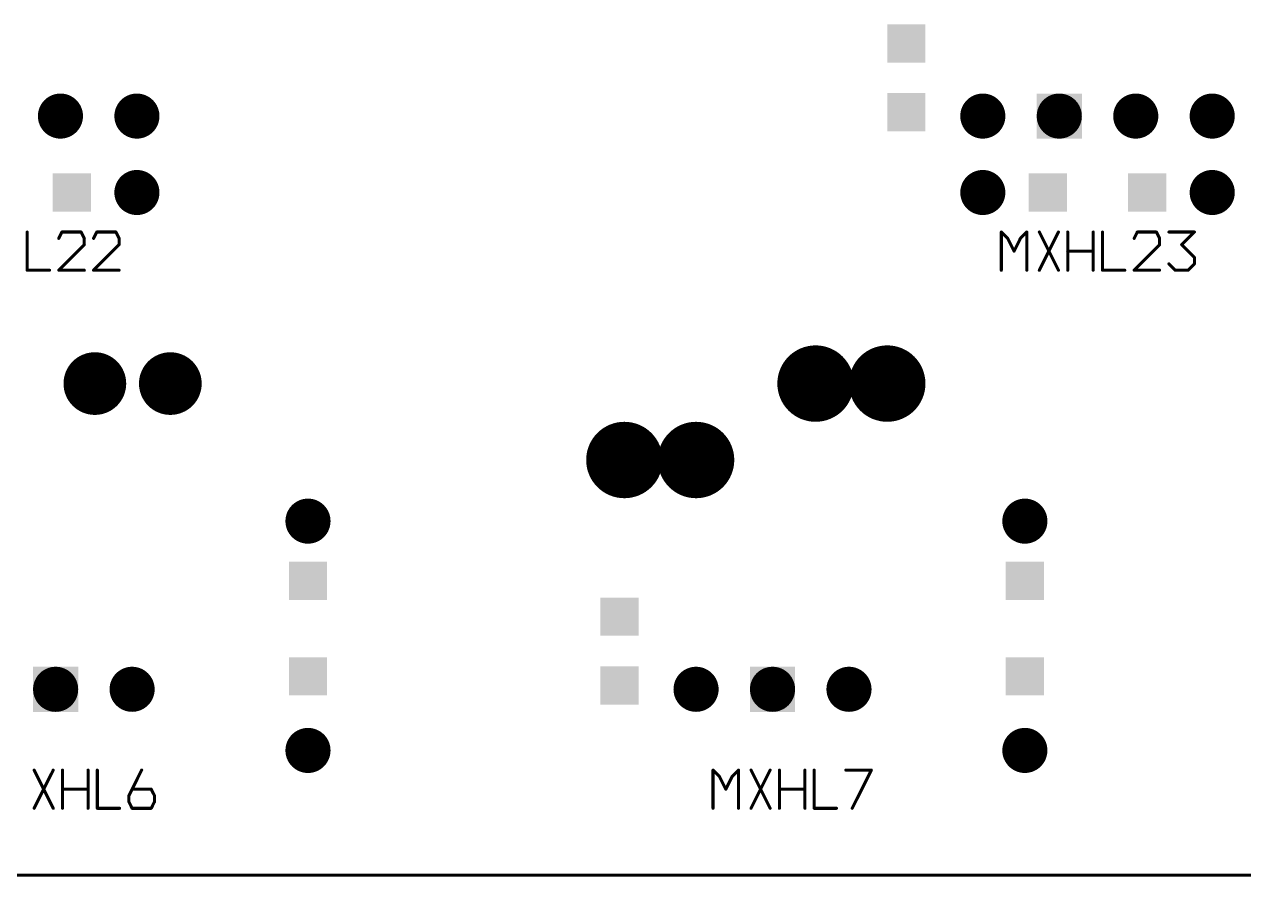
# Model space of a CAD drawing. Header units: millimetres. Extents: x 451 to 799, y 260 to 388.
# Drawn here: x 674.99 to 715.48, y 259.67 to 287.99 of the extents above; entities that cross this region are included whole.
import ezdxf

# ---------------------------------------------------------------- set-up
doc = ezdxf.new("R2010")
doc.units = ezdxf.units.MM
for name, color, linetype in [('3_A_', 4, 'Continuous'), ('4_A_', 54, 'Continuous'), ('5_A_', 7, 'Continuous'), ('8_A_', 3, 'Continuous')]:
    doc.layers.add(name, color=color, linetype=linetype)

# ---------------------------------------------------------------- blocks, each defined once
blk = doc.blocks.new('D23ROUND2_54X2_54')
blk.add_lwpolyline([(0.635, 0, 1.27, 1.27, 1), (-0.635, 0, 1.27, 1.27, 1), (0.635, 0, 1.27, 1.27, 0)], format="xyseb")
blk = doc.blocks.new('D24ROUND1_4986X1_4986')
blk.add_lwpolyline([(0.37465, 0, 0.7493, 0.7493, 1), (-0.37465, 0, 0.7493, 0.7493, 1), (0.37465, 0, 0.7493, 0.7493, 0)], format="xyseb")
blk = doc.blocks.new('D26ROUND2_0828X2_0828')
blk.add_lwpolyline([(0.5207, 0, 1.0414, 1.0414, 1), (-0.5207, 0, 1.0414, 1.0414, 1), (0.5207, 0, 1.0414, 1.0414, 0)], format="xyseb")
blk = doc.blocks.new('D16SQUARE1_27X1_27')
blk.add_solid([(-0.635, -0.635), (0.635, -0.635), (-0.635, 0.635), (0.635, 0.635)])
blk = doc.blocks.new('D41SQUARE1_4986X1_4986')
blk.add_solid([(-0.7493, -0.7493), (0.7493, -0.7493), (-0.7493, 0.7493), (0.7493, 0.7493)])

msp = doc.modelspace()

# ---------------------------------------------------------------- linework, layer by layer
at = {"layer": '5_A_'}
for points in [[(675.078, 279.822, 0.102, 0.102, 0), (675.078, 281.092, 0.102, 0.102, 0)], [(676.233, 281.092, 0.102, 0.102, 0), (676.127, 280.881, 0.102, 0.102, 0)], [(676.868, 281.092, 0.102, 0.102, 0), (676.233, 281.092, 0.102, 0.102, 0)], [(676.975, 280.881, 0.102, 0.102, 0), (676.868, 281.092, 0.102, 0.102, 0)], [(677.389, 281.092, 0.102, 0.102, 0), (677.282, 280.881, 0.102, 0.102, 0)], [(678.024, 281.092, 0.102, 0.102, 0), (677.389, 281.092, 0.102, 0.102, 0)], [(678.131, 280.881, 0.102, 0.102, 0), (678.024, 281.092, 0.102, 0.102, 0)], [(707.646, 280.881, 0.102, 0.102, 0), (707.435, 281.092, 0.102, 0.102, 0)], [(707.435, 281.092, 0.102, 0.102, 0), (707.435, 279.822, 0.102, 0.102, 0)], [(708.281, 281.092, 0.102, 0.102, 0), (708.07, 280.881, 0.102, 0.102, 0)], [(708.281, 279.822, 0.102, 0.102, 0), (708.281, 281.092, 0.102, 0.102, 0)], [(709.332, 279.822, 0.102, 0.102, 0), (708.697, 281.092, 0.102, 0.102, 0)], [(709.332, 281.092, 0.102, 0.102, 0), (708.697, 279.822, 0.102, 0.102, 0)], [(709.64, 279.822, 0.102, 0.102, 0), (709.64, 281.092, 0.102, 0.102, 0)], [(710.488, 279.822, 0.102, 0.102, 0), (710.488, 281.092, 0.102, 0.102, 0)], [(710.795, 279.822, 0.102, 0.102, 0), (710.795, 281.092, 0.102, 0.102, 0)], [(711.951, 281.092, 0.102, 0.102, 0), (711.847, 280.881, 0.102, 0.102, 0)], [(712.586, 281.092, 0.102, 0.102, 0), (711.951, 281.092, 0.102, 0.102, 0)], [(712.693, 280.881, 0.102, 0.102, 0), (712.586, 281.092, 0.102, 0.102, 0)], [(713.848, 281.092, 0.102, 0.102, 0), (713.002, 281.092, 0.102, 0.102, 0)], [(713.424, 280.67, 0.102, 0.102, 0), (713.848, 281.092, 0.102, 0.102, 0)], [(676.127, 279.822, 0.102, 0.102, 0), (676.975, 280.67, 0.102, 0.102, 0)], [(676.975, 280.67, 0.102, 0.102, 0), (676.975, 280.881, 0.102, 0.102, 0)], [(677.282, 279.822, 0.102, 0.102, 0), (678.131, 280.67, 0.102, 0.102, 0)], [(678.131, 280.67, 0.102, 0.102, 0), (678.131, 280.881, 0.102, 0.102, 0)], [(707.859, 280.457, 0.102, 0.102, 0), (707.646, 280.881, 0.102, 0.102, 0)], [(708.07, 280.881, 0.102, 0.102, 0), (707.859, 280.457, 0.102, 0.102, 0)], [(711.847, 279.822, 0.102, 0.102, 0), (712.693, 280.67, 0.102, 0.102, 0)], [(712.693, 280.67, 0.102, 0.102, 0), (712.693, 280.881, 0.102, 0.102, 0)], [(713.848, 280.246, 0.102, 0.102, 0), (713.424, 280.67, 0.102, 0.102, 0)], [(710.488, 280.457, 0.102, 0.102, 0), (709.64, 280.457, 0.102, 0.102, 0)], [(713.848, 280.035, 0.102, 0.102, 0), (713.848, 280.246, 0.102, 0.102, 0)], [(675.819, 279.822, 0.102, 0.102, 0), (675.078, 279.822, 0.102, 0.102, 0)], [(676.975, 279.822, 0.102, 0.102, 0), (676.127, 279.822, 0.102, 0.102, 0)], [(678.131, 279.822, 0.102, 0.102, 0), (677.282, 279.822, 0.102, 0.102, 0)], [(711.537, 279.822, 0.102, 0.102, 0), (710.795, 279.822, 0.102, 0.102, 0)], [(712.693, 279.822, 0.102, 0.102, 0), (711.847, 279.822, 0.102, 0.102, 0)], [(713.002, 280.035, 0.102, 0.102, 0), (713.213, 279.822, 0.102, 0.102, 0)], [(713.213, 279.822, 0.102, 0.102, 0), (713.637, 279.822, 0.102, 0.102, 0)], [(713.637, 279.822, 0.102, 0.102, 0), (713.848, 280.035, 0.102, 0.102, 0)], [(675.944, 261.94, 0.102, 0.102, 0), (675.309, 263.21, 0.102, 0.102, 0)], [(675.944, 263.21, 0.102, 0.102, 0), (675.309, 261.94, 0.102, 0.102, 0)], [(676.251, 261.94, 0.102, 0.102, 0), (676.251, 263.21, 0.102, 0.102, 0)], [(677.1, 261.94, 0.102, 0.102, 0), (677.1, 263.21, 0.102, 0.102, 0)], [(677.407, 261.94, 0.102, 0.102, 0), (677.407, 263.21, 0.102, 0.102, 0)], [(678.458, 262.364, 0.102, 0.102, 0), (678.88, 263.21, 0.102, 0.102, 0)], [(698.07, 262.999, 0.102, 0.102, 0), (697.859, 263.21, 0.102, 0.102, 0)], [(697.859, 263.21, 0.102, 0.102, 0), (697.859, 261.94, 0.102, 0.102, 0)], [(698.705, 263.21, 0.102, 0.102, 0), (698.494, 262.999, 0.102, 0.102, 0)], [(698.705, 261.94, 0.102, 0.102, 0), (698.705, 263.21, 0.102, 0.102, 0)], [(699.756, 261.94, 0.102, 0.102, 0), (699.121, 263.21, 0.102, 0.102, 0)], [(699.756, 263.21, 0.102, 0.102, 0), (699.121, 261.94, 0.102, 0.102, 0)], [(700.064, 261.94, 0.102, 0.102, 0), (700.064, 263.21, 0.102, 0.102, 0)], [(700.912, 261.94, 0.102, 0.102, 0), (700.912, 263.21, 0.102, 0.102, 0)], [(701.219, 261.94, 0.102, 0.102, 0), (701.219, 263.21, 0.102, 0.102, 0)], [(703.117, 263.21, 0.102, 0.102, 0), (702.271, 263.21, 0.102, 0.102, 0)], [(702.482, 261.94, 0.102, 0.102, 0), (703.117, 263.21, 0.102, 0.102, 0)], [(698.283, 262.575, 0.102, 0.102, 0), (698.07, 262.999, 0.102, 0.102, 0)], [(698.494, 262.999, 0.102, 0.102, 0), (698.283, 262.575, 0.102, 0.102, 0)], [(677.1, 262.575, 0.102, 0.102, 0), (676.251, 262.575, 0.102, 0.102, 0)], [(678.563, 262.575, 0.102, 0.102, 0), (679.198, 262.575, 0.102, 0.102, 0)], [(679.198, 262.575, 0.102, 0.102, 0), (679.304, 262.364, 0.102, 0.102, 0)], [(700.912, 262.575, 0.102, 0.102, 0), (700.064, 262.575, 0.102, 0.102, 0)], [(678.458, 262.153, 0.102, 0.102, 0), (678.458, 262.364, 0.102, 0.102, 0)], [(678.563, 261.94, 0.102, 0.102, 0), (678.458, 262.153, 0.102, 0.102, 0)], [(679.304, 262.153, 0.102, 0.102, 0), (679.198, 261.94, 0.102, 0.102, 0)], [(679.304, 262.364, 0.102, 0.102, 0), (679.304, 262.153, 0.102, 0.102, 0)], [(678.149, 261.94, 0.102, 0.102, 0), (677.407, 261.94, 0.102, 0.102, 0)], [(679.198, 261.94, 0.102, 0.102, 0), (678.563, 261.94, 0.102, 0.102, 0)], [(701.961, 261.94, 0.102, 0.102, 0), (701.219, 261.94, 0.102, 0.102, 0)]]:
    msp.add_lwpolyline(points, format="xyseb", dxfattribs=at)
for points in [[(675.052, 281.092, 0.0508, 0.0508, 1), (675.103, 281.092, 0.0508, 0.0508, 1), (675.052, 281.092, 0.0508, 0.0508, 0)], [(675.052, 281.092, 0.0508, 0.0508, 1), (675.103, 281.092, 0.0508, 0.0508, 1), (675.052, 281.092, 0.0508, 0.0508, 0)], [(676.208, 281.092, 0.0508, 0.0508, 1), (676.259, 281.092, 0.0508, 0.0508, 1), (676.208, 281.092, 0.0508, 0.0508, 0)], [(676.208, 281.092, 0.0508, 0.0508, 1), (676.259, 281.092, 0.0508, 0.0508, 1), (676.208, 281.092, 0.0508, 0.0508, 0)], [(676.208, 281.092, 0.0508, 0.0508, 1), (676.259, 281.092, 0.0508, 0.0508, 1), (676.208, 281.092, 0.0508, 0.0508, 0)], [(676.843, 281.092, 0.0508, 0.0508, 1), (676.894, 281.092, 0.0508, 0.0508, 1), (676.843, 281.092, 0.0508, 0.0508, 0)], [(676.843, 281.092, 0.0508, 0.0508, 1), (676.894, 281.092, 0.0508, 0.0508, 1), (676.843, 281.092, 0.0508, 0.0508, 0)], [(676.843, 281.092, 0.0508, 0.0508, 1), (676.894, 281.092, 0.0508, 0.0508, 1), (676.843, 281.092, 0.0508, 0.0508, 0)], [(677.364, 281.092, 0.0508, 0.0508, 1), (677.415, 281.092, 0.0508, 0.0508, 1), (677.364, 281.092, 0.0508, 0.0508, 0)], [(677.364, 281.092, 0.0508, 0.0508, 1), (677.415, 281.092, 0.0508, 0.0508, 1), (677.364, 281.092, 0.0508, 0.0508, 0)], [(677.364, 281.092, 0.0508, 0.0508, 1), (677.415, 281.092, 0.0508, 0.0508, 1), (677.364, 281.092, 0.0508, 0.0508, 0)], [(677.999, 281.092, 0.0508, 0.0508, 1), (678.05, 281.092, 0.0508, 0.0508, 1), (677.999, 281.092, 0.0508, 0.0508, 0)], [(677.999, 281.092, 0.0508, 0.0508, 1), (678.05, 281.092, 0.0508, 0.0508, 1), (677.999, 281.092, 0.0508, 0.0508, 0)], [(677.999, 281.092, 0.0508, 0.0508, 1), (678.05, 281.092, 0.0508, 0.0508, 1), (677.999, 281.092, 0.0508, 0.0508, 0)], [(707.409, 281.092, 0.0508, 0.0508, 1), (707.46, 281.092, 0.0508, 0.0508, 1), (707.409, 281.092, 0.0508, 0.0508, 0)], [(707.409, 281.092, 0.0508, 0.0508, 1), (707.46, 281.092, 0.0508, 0.0508, 1), (707.409, 281.092, 0.0508, 0.0508, 0)], [(707.409, 281.092, 0.0508, 0.0508, 1), (707.46, 281.092, 0.0508, 0.0508, 1), (707.409, 281.092, 0.0508, 0.0508, 0)], [(708.255, 281.092, 0.0508, 0.0508, 1), (708.306, 281.092, 0.0508, 0.0508, 1), (708.255, 281.092, 0.0508, 0.0508, 0)], [(708.255, 281.092, 0.0508, 0.0508, 1), (708.306, 281.092, 0.0508, 0.0508, 1), (708.255, 281.092, 0.0508, 0.0508, 0)], [(708.255, 281.092, 0.0508, 0.0508, 1), (708.306, 281.092, 0.0508, 0.0508, 1), (708.255, 281.092, 0.0508, 0.0508, 0)], [(708.672, 281.092, 0.0508, 0.0508, 1), (708.723, 281.092, 0.0508, 0.0508, 1), (708.672, 281.092, 0.0508, 0.0508, 0)], [(708.672, 281.092, 0.0508, 0.0508, 1), (708.723, 281.092, 0.0508, 0.0508, 1), (708.672, 281.092, 0.0508, 0.0508, 0)], [(709.307, 281.092, 0.0508, 0.0508, 1), (709.358, 281.092, 0.0508, 0.0508, 1), (709.307, 281.092, 0.0508, 0.0508, 0)], [(709.614, 281.092, 0.0508, 0.0508, 1), (709.665, 281.092, 0.0508, 0.0508, 1), (709.614, 281.092, 0.0508, 0.0508, 0)], [(709.614, 281.092, 0.0508, 0.0508, 1), (709.665, 281.092, 0.0508, 0.0508, 1), (709.614, 281.092, 0.0508, 0.0508, 0)], [(710.462, 281.092, 0.0508, 0.0508, 1), (710.513, 281.092, 0.0508, 0.0508, 1), (710.462, 281.092, 0.0508, 0.0508, 0)], [(710.462, 281.092, 0.0508, 0.0508, 1), (710.513, 281.092, 0.0508, 0.0508, 1), (710.462, 281.092, 0.0508, 0.0508, 0)], [(710.77, 281.092, 0.0508, 0.0508, 1), (710.821, 281.092, 0.0508, 0.0508, 1), (710.77, 281.092, 0.0508, 0.0508, 0)], [(710.77, 281.092, 0.0508, 0.0508, 1), (710.821, 281.092, 0.0508, 0.0508, 1), (710.77, 281.092, 0.0508, 0.0508, 0)], [(711.926, 281.092, 0.0508, 0.0508, 1), (711.976, 281.092, 0.0508, 0.0508, 1), (711.926, 281.092, 0.0508, 0.0508, 0)], [(711.926, 281.092, 0.0508, 0.0508, 1), (711.976, 281.092, 0.0508, 0.0508, 1), (711.926, 281.092, 0.0508, 0.0508, 0)], [(711.926, 281.092, 0.0508, 0.0508, 1), (711.976, 281.092, 0.0508, 0.0508, 1), (711.926, 281.092, 0.0508, 0.0508, 0)], [(712.561, 281.092, 0.0508, 0.0508, 1), (712.611, 281.092, 0.0508, 0.0508, 1), (712.561, 281.092, 0.0508, 0.0508, 0)], [(712.561, 281.092, 0.0508, 0.0508, 1), (712.611, 281.092, 0.0508, 0.0508, 1), (712.561, 281.092, 0.0508, 0.0508, 0)], [(712.561, 281.092, 0.0508, 0.0508, 1), (712.611, 281.092, 0.0508, 0.0508, 1), (712.561, 281.092, 0.0508, 0.0508, 0)], [(712.977, 281.092, 0.0508, 0.0508, 1), (713.028, 281.092, 0.0508, 0.0508, 1), (712.977, 281.092, 0.0508, 0.0508, 0)], [(712.977, 281.092, 0.0508, 0.0508, 1), (713.028, 281.092, 0.0508, 0.0508, 1), (712.977, 281.092, 0.0508, 0.0508, 0)], [(713.823, 281.092, 0.0508, 0.0508, 1), (713.874, 281.092, 0.0508, 0.0508, 1), (713.823, 281.092, 0.0508, 0.0508, 0)], [(713.823, 281.092, 0.0508, 0.0508, 1), (713.874, 281.092, 0.0508, 0.0508, 1), (713.823, 281.092, 0.0508, 0.0508, 0)], [(713.823, 281.092, 0.0508, 0.0508, 1), (713.874, 281.092, 0.0508, 0.0508, 1), (713.823, 281.092, 0.0508, 0.0508, 0)], [(676.101, 280.881, 0.0508, 0.0508, 1), (676.152, 280.881, 0.0508, 0.0508, 1), (676.101, 280.881, 0.0508, 0.0508, 0)], [(676.101, 280.881, 0.0508, 0.0508, 1), (676.152, 280.881, 0.0508, 0.0508, 1), (676.101, 280.881, 0.0508, 0.0508, 0)], [(676.95, 280.881, 0.0508, 0.0508, 1), (677.001, 280.881, 0.0508, 0.0508, 1), (676.95, 280.881, 0.0508, 0.0508, 0)], [(676.95, 280.881, 0.0508, 0.0508, 1), (677.001, 280.881, 0.0508, 0.0508, 1), (676.95, 280.881, 0.0508, 0.0508, 0)], [(676.95, 280.881, 0.0508, 0.0508, 1), (677.001, 280.881, 0.0508, 0.0508, 1), (676.95, 280.881, 0.0508, 0.0508, 0)], [(676.95, 280.67, 0.0508, 0.0508, 1), (677.001, 280.67, 0.0508, 0.0508, 1), (676.95, 280.67, 0.0508, 0.0508, 0)], [(676.95, 280.67, 0.0508, 0.0508, 1), (677.001, 280.67, 0.0508, 0.0508, 1), (676.95, 280.67, 0.0508, 0.0508, 0)], [(676.95, 280.67, 0.0508, 0.0508, 1), (677.001, 280.67, 0.0508, 0.0508, 1), (676.95, 280.67, 0.0508, 0.0508, 0)], [(677.257, 280.881, 0.0508, 0.0508, 1), (677.308, 280.881, 0.0508, 0.0508, 1), (677.257, 280.881, 0.0508, 0.0508, 0)], [(677.257, 280.881, 0.0508, 0.0508, 1), (677.308, 280.881, 0.0508, 0.0508, 1), (677.257, 280.881, 0.0508, 0.0508, 0)], [(678.105, 280.881, 0.0508, 0.0508, 1), (678.156, 280.881, 0.0508, 0.0508, 1), (678.105, 280.881, 0.0508, 0.0508, 0)], [(678.105, 280.881, 0.0508, 0.0508, 1), (678.156, 280.881, 0.0508, 0.0508, 1), (678.105, 280.881, 0.0508, 0.0508, 0)], [(678.105, 280.881, 0.0508, 0.0508, 1), (678.156, 280.881, 0.0508, 0.0508, 1), (678.105, 280.881, 0.0508, 0.0508, 0)], [(678.105, 280.67, 0.0508, 0.0508, 1), (678.156, 280.67, 0.0508, 0.0508, 1), (678.105, 280.67, 0.0508, 0.0508, 0)], [(678.105, 280.67, 0.0508, 0.0508, 1), (678.156, 280.67, 0.0508, 0.0508, 1), (678.105, 280.67, 0.0508, 0.0508, 0)], [(678.105, 280.67, 0.0508, 0.0508, 1), (678.156, 280.67, 0.0508, 0.0508, 1), (678.105, 280.67, 0.0508, 0.0508, 0)], [(707.62, 280.881, 0.0508, 0.0508, 1), (707.671, 280.881, 0.0508, 0.0508, 1), (707.62, 280.881, 0.0508, 0.0508, 0)], [(707.62, 280.881, 0.0508, 0.0508, 1), (707.671, 280.881, 0.0508, 0.0508, 1), (707.62, 280.881, 0.0508, 0.0508, 0)], [(707.62, 280.881, 0.0508, 0.0508, 1), (707.671, 280.881, 0.0508, 0.0508, 1), (707.62, 280.881, 0.0508, 0.0508, 0)], [(708.044, 280.881, 0.0508, 0.0508, 1), (708.095, 280.881, 0.0508, 0.0508, 1), (708.044, 280.881, 0.0508, 0.0508, 0)], [(708.044, 280.881, 0.0508, 0.0508, 1), (708.095, 280.881, 0.0508, 0.0508, 1), (708.044, 280.881, 0.0508, 0.0508, 0)], [(708.044, 280.881, 0.0508, 0.0508, 1), (708.095, 280.881, 0.0508, 0.0508, 1), (708.044, 280.881, 0.0508, 0.0508, 0)], [(711.821, 280.881, 0.0508, 0.0508, 1), (711.872, 280.881, 0.0508, 0.0508, 1), (711.821, 280.881, 0.0508, 0.0508, 0)], [(711.821, 280.881, 0.0508, 0.0508, 1), (711.872, 280.881, 0.0508, 0.0508, 1), (711.821, 280.881, 0.0508, 0.0508, 0)], [(712.667, 280.881, 0.0508, 0.0508, 1), (712.718, 280.881, 0.0508, 0.0508, 1), (712.667, 280.881, 0.0508, 0.0508, 0)], [(712.667, 280.881, 0.0508, 0.0508, 1), (712.718, 280.881, 0.0508, 0.0508, 1), (712.667, 280.881, 0.0508, 0.0508, 0)], [(712.667, 280.881, 0.0508, 0.0508, 1), (712.718, 280.881, 0.0508, 0.0508, 1), (712.667, 280.881, 0.0508, 0.0508, 0)], [(712.667, 280.67, 0.0508, 0.0508, 1), (712.718, 280.67, 0.0508, 0.0508, 1), (712.667, 280.67, 0.0508, 0.0508, 0)], [(712.667, 280.67, 0.0508, 0.0508, 1), (712.718, 280.67, 0.0508, 0.0508, 1), (712.667, 280.67, 0.0508, 0.0508, 0)], [(712.667, 280.67, 0.0508, 0.0508, 1), (712.718, 280.67, 0.0508, 0.0508, 1), (712.667, 280.67, 0.0508, 0.0508, 0)], [(713.399, 280.67, 0.0508, 0.0508, 1), (713.45, 280.67, 0.0508, 0.0508, 1), (713.399, 280.67, 0.0508, 0.0508, 0)], [(713.399, 280.67, 0.0508, 0.0508, 1), (713.45, 280.67, 0.0508, 0.0508, 1), (713.399, 280.67, 0.0508, 0.0508, 0)], [(713.399, 280.67, 0.0508, 0.0508, 1), (713.45, 280.67, 0.0508, 0.0508, 1), (713.399, 280.67, 0.0508, 0.0508, 0)], [(707.834, 280.457, 0.0508, 0.0508, 1), (707.884, 280.457, 0.0508, 0.0508, 1), (707.834, 280.457, 0.0508, 0.0508, 0)], [(707.834, 280.457, 0.0508, 0.0508, 1), (707.884, 280.457, 0.0508, 0.0508, 1), (707.834, 280.457, 0.0508, 0.0508, 0)], [(707.834, 280.457, 0.0508, 0.0508, 1), (707.884, 280.457, 0.0508, 0.0508, 1), (707.834, 280.457, 0.0508, 0.0508, 0)], [(709.614, 280.457, 0.0508, 0.0508, 1), (709.665, 280.457, 0.0508, 0.0508, 1), (709.614, 280.457, 0.0508, 0.0508, 0)], [(709.614, 280.457, 0.0508, 0.0508, 1), (709.665, 280.457, 0.0508, 0.0508, 1), (709.614, 280.457, 0.0508, 0.0508, 0)], [(710.462, 280.457, 0.0508, 0.0508, 1), (710.513, 280.457, 0.0508, 0.0508, 1), (710.462, 280.457, 0.0508, 0.0508, 0)], [(713.823, 280.246, 0.0508, 0.0508, 1), (713.874, 280.246, 0.0508, 0.0508, 1), (713.823, 280.246, 0.0508, 0.0508, 0)], [(713.823, 280.246, 0.0508, 0.0508, 1), (713.874, 280.246, 0.0508, 0.0508, 1), (713.823, 280.246, 0.0508, 0.0508, 0)], [(713.823, 280.246, 0.0508, 0.0508, 1), (713.874, 280.246, 0.0508, 0.0508, 1), (713.823, 280.246, 0.0508, 0.0508, 0)], [(675.052, 279.822, 0.0508, 0.0508, 1), (675.103, 279.822, 0.0508, 0.0508, 1), (675.052, 279.822, 0.0508, 0.0508, 0)], [(675.052, 279.822, 0.0508, 0.0508, 1), (675.103, 279.822, 0.0508, 0.0508, 1), (675.052, 279.822, 0.0508, 0.0508, 0)], [(675.052, 279.822, 0.0508, 0.0508, 1), (675.103, 279.822, 0.0508, 0.0508, 1), (675.052, 279.822, 0.0508, 0.0508, 0)], [(675.794, 279.822, 0.0508, 0.0508, 1), (675.845, 279.822, 0.0508, 0.0508, 1), (675.794, 279.822, 0.0508, 0.0508, 0)], [(676.101, 279.822, 0.0508, 0.0508, 1), (676.152, 279.822, 0.0508, 0.0508, 1), (676.101, 279.822, 0.0508, 0.0508, 0)], [(676.101, 279.822, 0.0508, 0.0508, 1), (676.152, 279.822, 0.0508, 0.0508, 1), (676.101, 279.822, 0.0508, 0.0508, 0)], [(676.101, 279.822, 0.0508, 0.0508, 1), (676.152, 279.822, 0.0508, 0.0508, 1), (676.101, 279.822, 0.0508, 0.0508, 0)], [(676.95, 279.822, 0.0508, 0.0508, 1), (677.001, 279.822, 0.0508, 0.0508, 1), (676.95, 279.822, 0.0508, 0.0508, 0)], [(677.257, 279.822, 0.0508, 0.0508, 1), (677.308, 279.822, 0.0508, 0.0508, 1), (677.257, 279.822, 0.0508, 0.0508, 0)], [(677.257, 279.822, 0.0508, 0.0508, 1), (677.308, 279.822, 0.0508, 0.0508, 1), (677.257, 279.822, 0.0508, 0.0508, 0)], [(677.257, 279.822, 0.0508, 0.0508, 1), (677.308, 279.822, 0.0508, 0.0508, 1), (677.257, 279.822, 0.0508, 0.0508, 0)], [(678.105, 279.822, 0.0508, 0.0508, 1), (678.156, 279.822, 0.0508, 0.0508, 1), (678.105, 279.822, 0.0508, 0.0508, 0)], [(707.409, 279.822, 0.0508, 0.0508, 1), (707.46, 279.822, 0.0508, 0.0508, 1), (707.409, 279.822, 0.0508, 0.0508, 0)], [(707.409, 279.822, 0.0508, 0.0508, 1), (707.46, 279.822, 0.0508, 0.0508, 1), (707.409, 279.822, 0.0508, 0.0508, 0)], [(708.255, 279.822, 0.0508, 0.0508, 1), (708.306, 279.822, 0.0508, 0.0508, 1), (708.255, 279.822, 0.0508, 0.0508, 0)], [(708.672, 279.822, 0.0508, 0.0508, 1), (708.723, 279.822, 0.0508, 0.0508, 1), (708.672, 279.822, 0.0508, 0.0508, 0)], [(708.672, 279.822, 0.0508, 0.0508, 1), (708.723, 279.822, 0.0508, 0.0508, 1), (708.672, 279.822, 0.0508, 0.0508, 0)], [(709.307, 279.822, 0.0508, 0.0508, 1), (709.358, 279.822, 0.0508, 0.0508, 1), (709.307, 279.822, 0.0508, 0.0508, 0)], [(709.614, 279.822, 0.0508, 0.0508, 1), (709.665, 279.822, 0.0508, 0.0508, 1), (709.614, 279.822, 0.0508, 0.0508, 0)], [(710.462, 279.822, 0.0508, 0.0508, 1), (710.513, 279.822, 0.0508, 0.0508, 1), (710.462, 279.822, 0.0508, 0.0508, 0)], [(710.77, 279.822, 0.0508, 0.0508, 1), (710.821, 279.822, 0.0508, 0.0508, 1), (710.77, 279.822, 0.0508, 0.0508, 0)], [(710.77, 279.822, 0.0508, 0.0508, 1), (710.821, 279.822, 0.0508, 0.0508, 1), (710.77, 279.822, 0.0508, 0.0508, 0)], [(710.77, 279.822, 0.0508, 0.0508, 1), (710.821, 279.822, 0.0508, 0.0508, 1), (710.77, 279.822, 0.0508, 0.0508, 0)], [(711.511, 279.822, 0.0508, 0.0508, 1), (711.562, 279.822, 0.0508, 0.0508, 1), (711.511, 279.822, 0.0508, 0.0508, 0)], [(711.821, 279.822, 0.0508, 0.0508, 1), (711.872, 279.822, 0.0508, 0.0508, 1), (711.821, 279.822, 0.0508, 0.0508, 0)], [(711.821, 279.822, 0.0508, 0.0508, 1), (711.872, 279.822, 0.0508, 0.0508, 1), (711.821, 279.822, 0.0508, 0.0508, 0)], [(711.821, 279.822, 0.0508, 0.0508, 1), (711.872, 279.822, 0.0508, 0.0508, 1), (711.821, 279.822, 0.0508, 0.0508, 0)], [(712.667, 279.822, 0.0508, 0.0508, 1), (712.718, 279.822, 0.0508, 0.0508, 1), (712.667, 279.822, 0.0508, 0.0508, 0)], [(712.977, 280.035, 0.0508, 0.0508, 1), (713.028, 280.035, 0.0508, 0.0508, 1), (712.977, 280.035, 0.0508, 0.0508, 0)], [(713.188, 279.822, 0.0508, 0.0508, 1), (713.239, 279.822, 0.0508, 0.0508, 1), (713.188, 279.822, 0.0508, 0.0508, 0)], [(713.188, 279.822, 0.0508, 0.0508, 1), (713.239, 279.822, 0.0508, 0.0508, 1), (713.188, 279.822, 0.0508, 0.0508, 0)], [(713.188, 279.822, 0.0508, 0.0508, 1), (713.239, 279.822, 0.0508, 0.0508, 1), (713.188, 279.822, 0.0508, 0.0508, 0)], [(713.612, 279.822, 0.0508, 0.0508, 1), (713.663, 279.822, 0.0508, 0.0508, 1), (713.612, 279.822, 0.0508, 0.0508, 0)], [(713.612, 279.822, 0.0508, 0.0508, 1), (713.663, 279.822, 0.0508, 0.0508, 1), (713.612, 279.822, 0.0508, 0.0508, 0)], [(713.612, 279.822, 0.0508, 0.0508, 1), (713.663, 279.822, 0.0508, 0.0508, 1), (713.612, 279.822, 0.0508, 0.0508, 0)], [(713.823, 280.035, 0.0508, 0.0508, 1), (713.874, 280.035, 0.0508, 0.0508, 1), (713.823, 280.035, 0.0508, 0.0508, 0)], [(713.823, 280.035, 0.0508, 0.0508, 1), (713.874, 280.035, 0.0508, 0.0508, 1), (713.823, 280.035, 0.0508, 0.0508, 0)], [(713.823, 280.035, 0.0508, 0.0508, 1), (713.874, 280.035, 0.0508, 0.0508, 1), (713.823, 280.035, 0.0508, 0.0508, 0)], [(675.283, 263.21, 0.0508, 0.0508, 1), (675.334, 263.21, 0.0508, 0.0508, 1), (675.283, 263.21, 0.0508, 0.0508, 0)], [(675.283, 263.21, 0.0508, 0.0508, 1), (675.334, 263.21, 0.0508, 0.0508, 1), (675.283, 263.21, 0.0508, 0.0508, 0)], [(675.918, 263.21, 0.0508, 0.0508, 1), (675.969, 263.21, 0.0508, 0.0508, 1), (675.918, 263.21, 0.0508, 0.0508, 0)], [(676.226, 263.21, 0.0508, 0.0508, 1), (676.277, 263.21, 0.0508, 0.0508, 1), (676.226, 263.21, 0.0508, 0.0508, 0)], [(676.226, 263.21, 0.0508, 0.0508, 1), (676.277, 263.21, 0.0508, 0.0508, 1), (676.226, 263.21, 0.0508, 0.0508, 0)], [(677.074, 263.21, 0.0508, 0.0508, 1), (677.125, 263.21, 0.0508, 0.0508, 1), (677.074, 263.21, 0.0508, 0.0508, 0)], [(677.074, 263.21, 0.0508, 0.0508, 1), (677.125, 263.21, 0.0508, 0.0508, 1), (677.074, 263.21, 0.0508, 0.0508, 0)], [(677.382, 263.21, 0.0508, 0.0508, 1), (677.432, 263.21, 0.0508, 0.0508, 1), (677.382, 263.21, 0.0508, 0.0508, 0)], [(677.382, 263.21, 0.0508, 0.0508, 1), (677.432, 263.21, 0.0508, 0.0508, 1), (677.382, 263.21, 0.0508, 0.0508, 0)], [(678.855, 263.21, 0.0508, 0.0508, 1), (678.906, 263.21, 0.0508, 0.0508, 1), (678.855, 263.21, 0.0508, 0.0508, 0)], [(678.855, 263.21, 0.0508, 0.0508, 1), (678.906, 263.21, 0.0508, 0.0508, 1), (678.855, 263.21, 0.0508, 0.0508, 0)], [(697.834, 263.21, 0.0508, 0.0508, 1), (697.884, 263.21, 0.0508, 0.0508, 1), (697.834, 263.21, 0.0508, 0.0508, 0)], [(697.834, 263.21, 0.0508, 0.0508, 1), (697.884, 263.21, 0.0508, 0.0508, 1), (697.834, 263.21, 0.0508, 0.0508, 0)], [(697.834, 263.21, 0.0508, 0.0508, 1), (697.884, 263.21, 0.0508, 0.0508, 1), (697.834, 263.21, 0.0508, 0.0508, 0)], [(698.679, 263.21, 0.0508, 0.0508, 1), (698.73, 263.21, 0.0508, 0.0508, 1), (698.679, 263.21, 0.0508, 0.0508, 0)], [(698.679, 263.21, 0.0508, 0.0508, 1), (698.73, 263.21, 0.0508, 0.0508, 1), (698.679, 263.21, 0.0508, 0.0508, 0)], [(698.679, 263.21, 0.0508, 0.0508, 1), (698.73, 263.21, 0.0508, 0.0508, 1), (698.679, 263.21, 0.0508, 0.0508, 0)], [(699.096, 263.21, 0.0508, 0.0508, 1), (699.147, 263.21, 0.0508, 0.0508, 1), (699.096, 263.21, 0.0508, 0.0508, 0)], [(699.096, 263.21, 0.0508, 0.0508, 1), (699.147, 263.21, 0.0508, 0.0508, 1), (699.096, 263.21, 0.0508, 0.0508, 0)], [(699.731, 263.21, 0.0508, 0.0508, 1), (699.782, 263.21, 0.0508, 0.0508, 1), (699.731, 263.21, 0.0508, 0.0508, 0)], [(700.038, 263.21, 0.0508, 0.0508, 1), (700.089, 263.21, 0.0508, 0.0508, 1), (700.038, 263.21, 0.0508, 0.0508, 0)], [(700.038, 263.21, 0.0508, 0.0508, 1), (700.089, 263.21, 0.0508, 0.0508, 1), (700.038, 263.21, 0.0508, 0.0508, 0)], [(700.887, 263.21, 0.0508, 0.0508, 1), (700.937, 263.21, 0.0508, 0.0508, 1), (700.887, 263.21, 0.0508, 0.0508, 0)], [(700.887, 263.21, 0.0508, 0.0508, 1), (700.937, 263.21, 0.0508, 0.0508, 1), (700.887, 263.21, 0.0508, 0.0508, 0)], [(701.194, 263.21, 0.0508, 0.0508, 1), (701.245, 263.21, 0.0508, 0.0508, 1), (701.194, 263.21, 0.0508, 0.0508, 0)], [(701.194, 263.21, 0.0508, 0.0508, 1), (701.245, 263.21, 0.0508, 0.0508, 1), (701.194, 263.21, 0.0508, 0.0508, 0)], [(702.246, 263.21, 0.0508, 0.0508, 1), (702.296, 263.21, 0.0508, 0.0508, 1), (702.246, 263.21, 0.0508, 0.0508, 0)], [(702.246, 263.21, 0.0508, 0.0508, 1), (702.296, 263.21, 0.0508, 0.0508, 1), (702.246, 263.21, 0.0508, 0.0508, 0)], [(703.091, 263.21, 0.0508, 0.0508, 1), (703.142, 263.21, 0.0508, 0.0508, 1), (703.091, 263.21, 0.0508, 0.0508, 0)], [(703.091, 263.21, 0.0508, 0.0508, 1), (703.142, 263.21, 0.0508, 0.0508, 1), (703.091, 263.21, 0.0508, 0.0508, 0)], [(703.091, 263.21, 0.0508, 0.0508, 1), (703.142, 263.21, 0.0508, 0.0508, 1), (703.091, 263.21, 0.0508, 0.0508, 0)], [(698.044, 262.999, 0.0508, 0.0508, 1), (698.095, 262.999, 0.0508, 0.0508, 1), (698.044, 262.999, 0.0508, 0.0508, 0)], [(698.044, 262.999, 0.0508, 0.0508, 1), (698.095, 262.999, 0.0508, 0.0508, 1), (698.044, 262.999, 0.0508, 0.0508, 0)], [(698.044, 262.999, 0.0508, 0.0508, 1), (698.095, 262.999, 0.0508, 0.0508, 1), (698.044, 262.999, 0.0508, 0.0508, 0)], [(698.469, 262.999, 0.0508, 0.0508, 1), (698.519, 262.999, 0.0508, 0.0508, 1), (698.469, 262.999, 0.0508, 0.0508, 0)], [(698.469, 262.999, 0.0508, 0.0508, 1), (698.519, 262.999, 0.0508, 0.0508, 1), (698.469, 262.999, 0.0508, 0.0508, 0)], [(698.469, 262.999, 0.0508, 0.0508, 1), (698.519, 262.999, 0.0508, 0.0508, 1), (698.469, 262.999, 0.0508, 0.0508, 0)], [(676.226, 262.575, 0.0508, 0.0508, 1), (676.277, 262.575, 0.0508, 0.0508, 1), (676.226, 262.575, 0.0508, 0.0508, 0)], [(676.226, 262.575, 0.0508, 0.0508, 1), (676.277, 262.575, 0.0508, 0.0508, 1), (676.226, 262.575, 0.0508, 0.0508, 0)], [(677.074, 262.575, 0.0508, 0.0508, 1), (677.125, 262.575, 0.0508, 0.0508, 1), (677.074, 262.575, 0.0508, 0.0508, 0)], [(678.537, 262.575, 0.0508, 0.0508, 1), (678.588, 262.575, 0.0508, 0.0508, 1), (678.537, 262.575, 0.0508, 0.0508, 0)], [(679.172, 262.575, 0.0508, 0.0508, 1), (679.223, 262.575, 0.0508, 0.0508, 1), (679.172, 262.575, 0.0508, 0.0508, 0)], [(679.172, 262.575, 0.0508, 0.0508, 1), (679.223, 262.575, 0.0508, 0.0508, 1), (679.172, 262.575, 0.0508, 0.0508, 0)], [(679.172, 262.575, 0.0508, 0.0508, 1), (679.223, 262.575, 0.0508, 0.0508, 1), (679.172, 262.575, 0.0508, 0.0508, 0)], [(698.258, 262.575, 0.0508, 0.0508, 1), (698.309, 262.575, 0.0508, 0.0508, 1), (698.258, 262.575, 0.0508, 0.0508, 0)], [(698.258, 262.575, 0.0508, 0.0508, 1), (698.309, 262.575, 0.0508, 0.0508, 1), (698.258, 262.575, 0.0508, 0.0508, 0)], [(698.258, 262.575, 0.0508, 0.0508, 1), (698.309, 262.575, 0.0508, 0.0508, 1), (698.258, 262.575, 0.0508, 0.0508, 0)], [(700.038, 262.575, 0.0508, 0.0508, 1), (700.089, 262.575, 0.0508, 0.0508, 1), (700.038, 262.575, 0.0508, 0.0508, 0)], [(700.038, 262.575, 0.0508, 0.0508, 1), (700.089, 262.575, 0.0508, 0.0508, 1), (700.038, 262.575, 0.0508, 0.0508, 0)], [(700.887, 262.575, 0.0508, 0.0508, 1), (700.937, 262.575, 0.0508, 0.0508, 1), (700.887, 262.575, 0.0508, 0.0508, 0)], [(678.433, 262.364, 0.0508, 0.0508, 1), (678.484, 262.364, 0.0508, 0.0508, 1), (678.433, 262.364, 0.0508, 0.0508, 0)], [(678.433, 262.364, 0.0508, 0.0508, 1), (678.484, 262.364, 0.0508, 0.0508, 1), (678.433, 262.364, 0.0508, 0.0508, 0)], [(678.433, 262.364, 0.0508, 0.0508, 1), (678.484, 262.364, 0.0508, 0.0508, 1), (678.433, 262.364, 0.0508, 0.0508, 0)], [(678.433, 262.153, 0.0508, 0.0508, 1), (678.484, 262.153, 0.0508, 0.0508, 1), (678.433, 262.153, 0.0508, 0.0508, 0)], [(678.433, 262.153, 0.0508, 0.0508, 1), (678.484, 262.153, 0.0508, 0.0508, 1), (678.433, 262.153, 0.0508, 0.0508, 0)], [(678.433, 262.153, 0.0508, 0.0508, 1), (678.484, 262.153, 0.0508, 0.0508, 1), (678.433, 262.153, 0.0508, 0.0508, 0)], [(679.279, 262.364, 0.0508, 0.0508, 1), (679.33, 262.364, 0.0508, 0.0508, 1), (679.279, 262.364, 0.0508, 0.0508, 0)], [(679.279, 262.364, 0.0508, 0.0508, 1), (679.33, 262.364, 0.0508, 0.0508, 1), (679.279, 262.364, 0.0508, 0.0508, 0)], [(679.279, 262.364, 0.0508, 0.0508, 1), (679.33, 262.364, 0.0508, 0.0508, 1), (679.279, 262.364, 0.0508, 0.0508, 0)], [(679.279, 262.153, 0.0508, 0.0508, 1), (679.33, 262.153, 0.0508, 0.0508, 1), (679.279, 262.153, 0.0508, 0.0508, 0)], [(679.279, 262.153, 0.0508, 0.0508, 1), (679.33, 262.153, 0.0508, 0.0508, 1), (679.279, 262.153, 0.0508, 0.0508, 0)], [(679.279, 262.153, 0.0508, 0.0508, 1), (679.33, 262.153, 0.0508, 0.0508, 1), (679.279, 262.153, 0.0508, 0.0508, 0)], [(675.283, 261.94, 0.0508, 0.0508, 1), (675.334, 261.94, 0.0508, 0.0508, 1), (675.283, 261.94, 0.0508, 0.0508, 0)], [(675.283, 261.94, 0.0508, 0.0508, 1), (675.334, 261.94, 0.0508, 0.0508, 1), (675.283, 261.94, 0.0508, 0.0508, 0)], [(675.918, 261.94, 0.0508, 0.0508, 1), (675.969, 261.94, 0.0508, 0.0508, 1), (675.918, 261.94, 0.0508, 0.0508, 0)], [(676.226, 261.94, 0.0508, 0.0508, 1), (676.277, 261.94, 0.0508, 0.0508, 1), (676.226, 261.94, 0.0508, 0.0508, 0)], [(677.074, 261.94, 0.0508, 0.0508, 1), (677.125, 261.94, 0.0508, 0.0508, 1), (677.074, 261.94, 0.0508, 0.0508, 0)], [(677.382, 261.94, 0.0508, 0.0508, 1), (677.432, 261.94, 0.0508, 0.0508, 1), (677.382, 261.94, 0.0508, 0.0508, 0)], [(677.382, 261.94, 0.0508, 0.0508, 1), (677.432, 261.94, 0.0508, 0.0508, 1), (677.382, 261.94, 0.0508, 0.0508, 0)], [(677.382, 261.94, 0.0508, 0.0508, 1), (677.432, 261.94, 0.0508, 0.0508, 1), (677.382, 261.94, 0.0508, 0.0508, 0)], [(678.123, 261.94, 0.0508, 0.0508, 1), (678.174, 261.94, 0.0508, 0.0508, 1), (678.123, 261.94, 0.0508, 0.0508, 0)], [(678.537, 261.94, 0.0508, 0.0508, 1), (678.588, 261.94, 0.0508, 0.0508, 1), (678.537, 261.94, 0.0508, 0.0508, 0)], [(678.537, 261.94, 0.0508, 0.0508, 1), (678.588, 261.94, 0.0508, 0.0508, 1), (678.537, 261.94, 0.0508, 0.0508, 0)], [(678.537, 261.94, 0.0508, 0.0508, 1), (678.588, 261.94, 0.0508, 0.0508, 1), (678.537, 261.94, 0.0508, 0.0508, 0)], [(679.172, 261.94, 0.0508, 0.0508, 1), (679.223, 261.94, 0.0508, 0.0508, 1), (679.172, 261.94, 0.0508, 0.0508, 0)], [(679.172, 261.94, 0.0508, 0.0508, 1), (679.223, 261.94, 0.0508, 0.0508, 1), (679.172, 261.94, 0.0508, 0.0508, 0)], [(679.172, 261.94, 0.0508, 0.0508, 1), (679.223, 261.94, 0.0508, 0.0508, 1), (679.172, 261.94, 0.0508, 0.0508, 0)], [(697.834, 261.94, 0.0508, 0.0508, 1), (697.884, 261.94, 0.0508, 0.0508, 1), (697.834, 261.94, 0.0508, 0.0508, 0)], [(697.834, 261.94, 0.0508, 0.0508, 1), (697.884, 261.94, 0.0508, 0.0508, 1), (697.834, 261.94, 0.0508, 0.0508, 0)], [(698.679, 261.94, 0.0508, 0.0508, 1), (698.73, 261.94, 0.0508, 0.0508, 1), (698.679, 261.94, 0.0508, 0.0508, 0)], [(699.096, 261.94, 0.0508, 0.0508, 1), (699.147, 261.94, 0.0508, 0.0508, 1), (699.096, 261.94, 0.0508, 0.0508, 0)], [(699.096, 261.94, 0.0508, 0.0508, 1), (699.147, 261.94, 0.0508, 0.0508, 1), (699.096, 261.94, 0.0508, 0.0508, 0)], [(699.731, 261.94, 0.0508, 0.0508, 1), (699.782, 261.94, 0.0508, 0.0508, 1), (699.731, 261.94, 0.0508, 0.0508, 0)], [(700.038, 261.94, 0.0508, 0.0508, 1), (700.089, 261.94, 0.0508, 0.0508, 1), (700.038, 261.94, 0.0508, 0.0508, 0)], [(700.887, 261.94, 0.0508, 0.0508, 1), (700.937, 261.94, 0.0508, 0.0508, 1), (700.887, 261.94, 0.0508, 0.0508, 0)], [(701.194, 261.94, 0.0508, 0.0508, 1), (701.245, 261.94, 0.0508, 0.0508, 1), (701.194, 261.94, 0.0508, 0.0508, 0)], [(701.194, 261.94, 0.0508, 0.0508, 1), (701.245, 261.94, 0.0508, 0.0508, 1), (701.194, 261.94, 0.0508, 0.0508, 0)], [(701.194, 261.94, 0.0508, 0.0508, 1), (701.245, 261.94, 0.0508, 0.0508, 1), (701.194, 261.94, 0.0508, 0.0508, 0)], [(701.936, 261.94, 0.0508, 0.0508, 1), (701.986, 261.94, 0.0508, 0.0508, 1), (701.936, 261.94, 0.0508, 0.0508, 0)], [(702.456, 261.94, 0.0508, 0.0508, 1), (702.507, 261.94, 0.0508, 0.0508, 1), (702.456, 261.94, 0.0508, 0.0508, 0)]]:
    msp.add_lwpolyline(points, format="xyseb", close=True, dxfattribs=at)
at = {"layer": '8_A_'}
msp.add_lwpolyline([(644.776, 259.72, 0.102, 0.102, 0), (735.913, 259.72, 0.102, 0.102, 0)], format="xyseb", dxfattribs=at)

# ---------------------------------------------------------------- block references
at = {"layer": '3_A_'}
for name, p in [('D24ROUND1_4986X1_4986', (676.183, 284.945)), ('D24ROUND1_4986X1_4986', (678.723, 284.945)), ('D24ROUND1_4986X1_4986', (706.82, 284.945)), ('D24ROUND1_4986X1_4986', (709.36, 284.945)), ('D24ROUND1_4986X1_4986', (711.9, 284.945)), ('D24ROUND1_4986X1_4986', (714.44, 284.945)), ('D24ROUND1_4986X1_4986', (678.723, 282.405)), ('D24ROUND1_4986X1_4986', (706.82, 282.405)), ('D24ROUND1_4986X1_4986', (714.44, 282.405)), ('D26ROUND2_0828X2_0828', (677.326, 276.055)), ('D26ROUND2_0828X2_0828', (679.833, 276.055)), ('D23ROUND2_54X2_54', (701.265, 276.055)), ('D23ROUND2_54X2_54', (703.645, 276.055)), ('D23ROUND2_54X2_54', (694.915, 273.515)), ('D23ROUND2_54X2_54', (697.295, 273.515)), ('D24ROUND1_4986X1_4986', (684.405, 271.483)), ('D24ROUND1_4986X1_4986', (708.217, 271.483)), ('D24ROUND1_4986X1_4986', (676.023, 265.895)), ('D24ROUND1_4986X1_4986', (678.563, 265.895)), ('D24ROUND1_4986X1_4986', (697.295, 265.895)), ('D24ROUND1_4986X1_4986', (699.835, 265.895)), ('D24ROUND1_4986X1_4986', (702.375, 265.895)), ('D24ROUND1_4986X1_4986', (684.405, 263.863)), ('D24ROUND1_4986X1_4986', (708.217, 263.863))]:
    msp.add_blockref(name, p, dxfattribs=at)
at = {"layer": '4_A_'}
for name, p in [('D16SQUARE1_27X1_27', (704.28, 287.358)), ('D24ROUND1_4986X1_4986', (676.183, 284.945)), ('D24ROUND1_4986X1_4986', (678.723, 284.945)), ('D16SQUARE1_27X1_27', (704.28, 285.072)), ('D24ROUND1_4986X1_4986', (706.82, 284.945)), ('D41SQUARE1_4986X1_4986', (709.36, 284.945)), ('D24ROUND1_4986X1_4986', (711.9, 284.945)), ('D24ROUND1_4986X1_4986', (714.44, 284.945)), ('D24ROUND1_4986X1_4986', (678.723, 282.405)), ('D24ROUND1_4986X1_4986', (706.82, 282.405)), ('D24ROUND1_4986X1_4986', (714.44, 282.405)), ('D16SQUARE1_27X1_27', (676.564, 282.405)), ('D16SQUARE1_27X1_27', (708.979, 282.405)), ('D16SQUARE1_27X1_27', (712.281, 282.405)), ('D26ROUND2_0828X2_0828', (677.326, 276.055)), ('D26ROUND2_0828X2_0828', (679.833, 276.055)), ('D23ROUND2_54X2_54', (701.265, 276.055)), ('D23ROUND2_54X2_54', (703.645, 276.055)), ('D23ROUND2_54X2_54', (694.915, 273.515)), ('D23ROUND2_54X2_54', (697.295, 273.515)), ('D24ROUND1_4986X1_4986', (684.405, 271.483)), ('D24ROUND1_4986X1_4986', (708.217, 271.483)), ('D16SQUARE1_27X1_27', (684.405, 269.502)), ('D16SQUARE1_27X1_27', (708.217, 269.502)), ('D16SQUARE1_27X1_27', (694.755, 268.308)), ('D16SQUARE1_27X1_27', (684.405, 266.327)), ('D16SQUARE1_27X1_27', (708.217, 266.327)), ('D41SQUARE1_4986X1_4986', (676.023, 265.895)), ('D24ROUND1_4986X1_4986', (678.563, 265.895)), ('D16SQUARE1_27X1_27', (694.755, 266.022)), ('D24ROUND1_4986X1_4986', (697.295, 265.895)), ('D41SQUARE1_4986X1_4986', (699.835, 265.895)), ('D24ROUND1_4986X1_4986', (702.375, 265.895)), ('D24ROUND1_4986X1_4986', (684.405, 263.863)), ('D24ROUND1_4986X1_4986', (708.217, 263.863))]:
    msp.add_blockref(name, p, dxfattribs=at)

doc.saveas('drawing.dxf')
